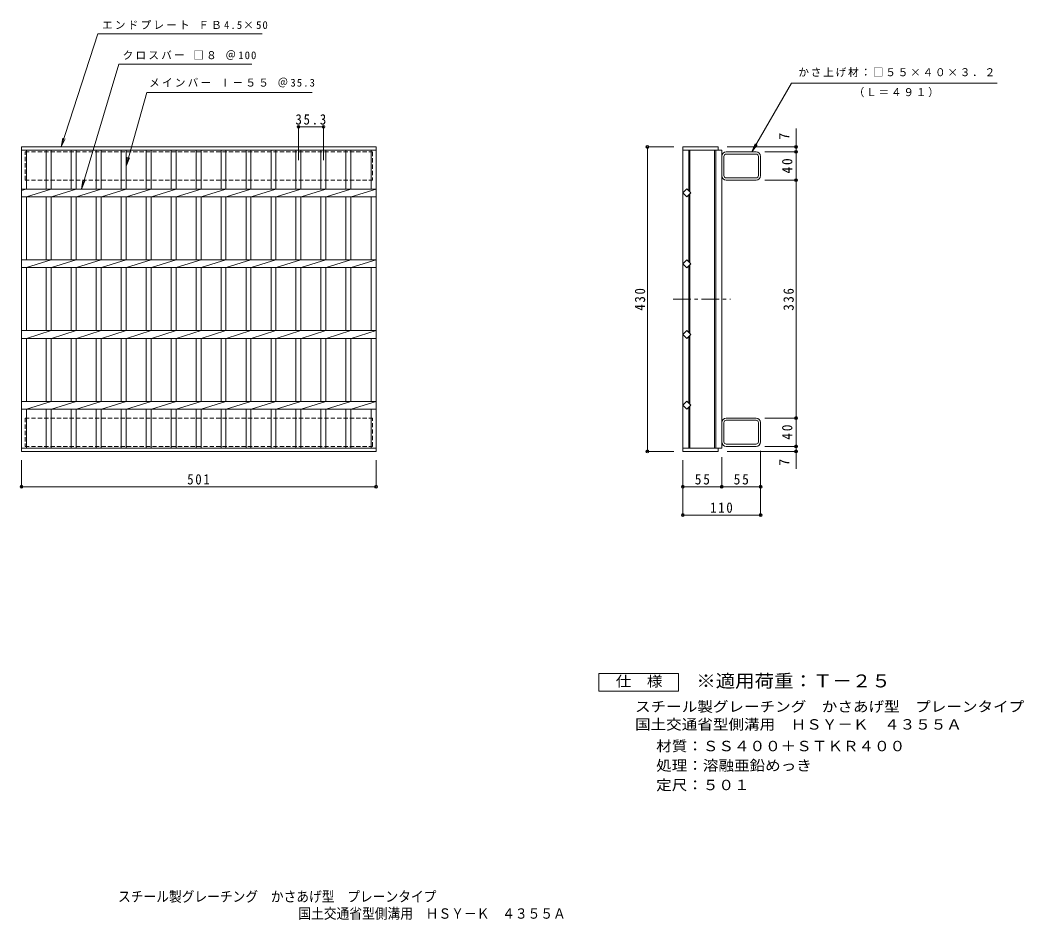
# Model space of a CAD drawing. Units: millimetres, scale not verified. Extents: x -567 to 851, y -688 to 583.
import ezdxf
from ezdxf.enums import TextEntityAlignment as Align

# ---------------------------------------------------------------- set-up
doc = ezdxf.new("R2010")
doc.units = ezdxf.units.MM
doc.header["$LTSCALE"] = 5
doc.header["$PDMODE"] = 32
doc.header["$PDSIZE"] = 4
doc.linetypes.add('CHAIN1', pattern=[8, 5, -1, 1, -1])
doc.linetypes.add('DASHED1', pattern=[1.8, 1.2, -0.6])
for name, color, linetype, lineweight in [('B-1', 2, 'Continuous', 9), ('B-2', 3, 'Continuous', 9), ('B-4', 7, 'Continuous', 9), ('B-5', 7, 'Continuous', 9), ('F-4_F-4ﾚｲﾔ', 2, 'Continuous', 9)]:
    doc.layers.add(name, color=color, linetype=linetype, lineweight=lineweight)
doc.layers.add('F-5_F-5ﾚｲﾔ', color=2, linetype='Continuous')
doc.styles.add('ＭＳ ゴシック', font='')
doc.styles.get('ＭＳ ゴシック').set_extended_font_data('MS Gothic')

msp = doc.modelspace()

# ---------------------------------------------------------------- linework, layer by layer
at = {"layer": 'B-1', "linetype": 'DASHED1'}
for p, q in [((-560.263, 356.826), (-560.263, 396.826)), ((-560.263, 356.826), (-69.263, 356.826)), ((-560.263, 20.826), (-560.263, -19.174)), ((-560.263, 20.826), (-69.263, 20.826))]:
    msp.add_line(p, q, dxfattribs=at)
at = {"layer": 'B-1'}
for p, q in [((427.466, 363.226), (427.466, 390.426)), ((472.865, 396.826), (430.666, 396.826)), ((472.865, 393.626), (430.666, 393.626)), ((476.065, 363.226), (476.065, 390.426)), ((479.265, 363.226), (479.265, 390.426)), ((430.666, 360.026), (472.865, 360.026)), ((472.865, 356.826), (430.666, 356.826)), ((427.466, 14.427), (427.466, -12.773)), ((472.865, 20.827), (430.666, 20.827)), ((430.666, 17.626), (472.865, 17.626)), ((476.065, 14.427), (476.065, -12.773)), ((479.265, 14.427), (479.265, -12.774)), ((472.865, -15.973), (430.666, -15.973)), ((472.865, -19.173), (430.666, -19.173))]:
    msp.add_line(p, q, dxfattribs=at)
at = {"layer": 'B-1', "linetype": 'DASHED1'}
for points in [[(-560.263, 396.826), (-69.263, 396.826), (-69.263, 356.826)], [(-560.263, -19.174), (-69.263, -19.174), (-69.263, 20.826)]]:
    msp.add_lwpolyline(points, dxfattribs=at)
at = {"layer": 'B-1'}
for centre, radius, start, end in [((430.666, 390.426), 6.4, 90, 180), ((430.666, 390.426), 3.2, 90, 180), ((472.865, 390.426), 6.4, 0, 90), ((472.865, 390.426), 3.2, 0, 90), ((430.666, 363.226), 6.4, 180, 270), ((430.666, 363.226), 3.2, 180, 270), ((472.865, 363.226), 6.4, 270, 0), ((472.865, 363.226), 3.2, 270, 0), ((430.666, 14.427), 6.4, 90, 180), ((430.666, 14.427), 3.2, 90, 180), ((472.865, 14.427), 6.4, 0, 90), ((472.865, 14.427), 3.2, 0, 90), ((430.666, -12.774), 6.4, 180, 270), ((430.666, -12.773), 3.2, 180, 270), ((472.865, -12.773), 3.2, 270, 0), ((472.865, -12.774), 6.4, 270, 0)]:
    msp.add_arc(centre, radius, start, end, dxfattribs=at)
at = {"layer": 'B-2'}
for p, q in [((-565.263, -26.174), (-565.263, 403.826)), ((-565.263, 403.826), (-64.263, 403.826)), ((-565.263, 399.327), (-64.263, 399.327)), ((-558.262, 344.327), (-558.262, 399.327)), ((-530.362, 399.327), (-530.362, 344.327)), ((-523.362, 399.327), (-523.362, 344.327)), ((-495.062, 399.327), (-495.062, 344.327)), ((-488.062, 399.327), (-488.062, 344.327)), ((-459.762, 399.327), (-459.762, 344.327)), ((-452.762, 399.327), (-452.762, 344.327)), ((-424.462, 399.327), (-424.462, 344.327)), ((-417.462, 399.327), (-417.462, 344.327)), ((-389.162, 399.327), (-389.162, 344.327)), ((-382.162, 399.327), (-382.162, 344.327)), ((-353.862, 399.327), (-353.862, 344.327)), ((-346.862, 399.327), (-346.862, 344.327)), ((-318.562, 399.327), (-318.562, 344.327)), ((-311.562, 399.327), (-311.562, 344.327)), ((-283.262, 399.327), (-283.262, 344.327)), ((-276.262, 399.327), (-276.262, 344.327)), ((-247.962, 399.327), (-247.962, 344.327)), ((-240.962, 399.327), (-240.962, 344.327)), ((-212.662, 399.327), (-212.662, 344.327)), ((-205.662, 399.327), (-205.662, 344.327)), ((-177.362, 399.327), (-177.362, 344.327)), ((-170.362, 399.327), (-170.362, 344.327)), ((-142.063, 399.327), (-142.063, 344.327)), ((-135.063, 399.327), (-135.063, 344.327)), ((-106.763, 399.327), (-106.763, 344.327)), ((-99.762, 399.327), (-99.762, 344.327)), ((-71.263, 399.327), (-71.263, 344.327)), ((-64.263, 403.826), (-64.263, -26.174)), ((369.266, 403.826), (419.266, 403.826)), ((369.266, 403.826), (369.266, -26.173)), ((369.266, 399.326), (424.266, 399.326)), ((377.766, 399.326), (377.766, 341.641)), ((379.266, 399.326), (379.266, 340.141)), ((414.266, 399.326), (414.266, -21.673)), ((415.766, 399.326), (415.766, -21.673)), ((419.266, 403.826), (419.266, 399.326)), ((424.266, 399.326), (424.266, -21.673)), ((-565.263, 342.246), (-558.662, 344.327)), ((-565.263, 344.327), (-64.263, 344.327)), ((-558.262, 333.327), (-523.362, 344.327)), ((-522.962, 333.327), (-488.063, 344.327)), ((-487.662, 333.327), (-452.762, 344.327)), ((-452.362, 333.327), (-417.462, 344.327)), ((-417.062, 333.327), (-382.162, 344.327)), ((-381.762, 333.327), (-346.862, 344.327)), ((-346.462, 333.327), (-311.562, 344.327)), ((-311.162, 333.327), (-276.263, 344.327)), ((-275.862, 333.327), (-240.962, 344.327)), ((-240.562, 333.327), (-205.662, 344.327)), ((-205.262, 333.327), (-170.363, 344.327)), ((-169.962, 333.327), (-135.063, 344.327)), ((-134.662, 333.327), (-99.762, 344.327)), ((-99.16, 333.327), (-64.261, 344.327)), ((-565.263, 333.327), (-64.263, 333.327)), ((-558.262, 244.326), (-558.262, 333.327)), ((-530.362, 333.327), (-530.362, 244.326)), ((-523.362, 333.327), (-523.362, 244.326)), ((-495.062, 333.327), (-495.062, 244.326)), ((-488.062, 333.327), (-488.062, 244.326)), ((-459.762, 333.327), (-459.762, 244.326)), ((-452.762, 333.327), (-452.762, 244.326)), ((-424.462, 333.327), (-424.462, 244.326)), ((-417.462, 333.327), (-417.462, 244.326)), ((-389.162, 333.327), (-389.162, 244.326)), ((-382.162, 333.327), (-382.162, 244.326)), ((-353.862, 333.327), (-353.862, 244.326)), ((-346.862, 333.327), (-346.862, 244.326)), ((-318.562, 333.327), (-318.562, 244.326)), ((-311.562, 333.327), (-311.562, 244.326)), ((-283.262, 333.327), (-283.262, 244.326)), ((-276.262, 333.327), (-276.262, 244.326)), ((-247.962, 333.327), (-247.962, 244.326)), ((-240.962, 333.327), (-240.962, 244.326)), ((-212.662, 333.327), (-212.662, 244.326)), ((-205.662, 333.327), (-205.662, 244.326)), ((-177.362, 333.327), (-177.362, 244.326)), ((-170.362, 333.327), (-170.362, 244.326)), ((-142.063, 333.327), (-142.063, 244.326)), ((-135.063, 333.327), (-135.063, 244.326)), ((-106.763, 333.327), (-106.763, 244.326)), ((-99.762, 333.327), (-99.762, 244.326)), ((-71.263, 333.327), (-71.263, 244.326)), ((377.766, 336.013), (377.766, 241.641)), ((379.266, 337.513), (379.266, 240.141)), ((-565.263, 244.326), (-64.263, 244.326)), ((-558.262, 233.327), (-523.362, 244.327)), ((-522.962, 233.327), (-488.063, 244.327)), ((-487.662, 233.327), (-452.762, 244.327)), ((-452.362, 233.327), (-417.462, 244.327)), ((-417.062, 233.327), (-382.162, 244.327)), ((-381.762, 233.327), (-346.862, 244.327)), ((-346.462, 233.327), (-311.562, 244.327)), ((-311.162, 233.327), (-276.263, 244.327)), ((-275.862, 233.327), (-240.962, 244.327)), ((-240.562, 233.327), (-205.662, 244.327)), ((-205.262, 233.327), (-170.363, 244.327)), ((-169.962, 233.327), (-135.063, 244.327)), ((-134.662, 233.327), (-99.762, 244.327)), ((-99.16, 233.327), (-64.261, 244.327)), ((-565.263, 233.326), (-64.263, 233.326)), ((-558.262, 144.326), (-558.262, 233.326)), ((-530.362, 233.326), (-530.362, 144.326)), ((-523.362, 233.326), (-523.362, 144.326)), ((-495.062, 233.326), (-495.062, 144.326)), ((-488.062, 233.326), (-488.062, 144.326)), ((-459.762, 233.326), (-459.762, 144.326)), ((-452.762, 233.326), (-452.762, 144.326)), ((-424.462, 233.326), (-424.462, 144.326)), ((-417.462, 233.326), (-417.462, 144.326)), ((-389.162, 233.326), (-389.162, 144.326)), ((-382.162, 233.326), (-382.162, 144.326)), ((-353.862, 233.326), (-353.862, 144.326)), ((-346.862, 233.326), (-346.862, 144.326)), ((-318.562, 233.326), (-318.562, 144.326)), ((-311.562, 233.326), (-311.562, 144.326)), ((-283.262, 233.326), (-283.262, 144.326)), ((-276.262, 233.326), (-276.262, 144.326)), ((-247.962, 233.326), (-247.962, 144.326)), ((-240.962, 233.326), (-240.962, 144.326)), ((-212.662, 233.326), (-212.662, 144.326)), ((-205.662, 233.326), (-205.662, 144.326)), ((-177.362, 233.326), (-177.362, 144.326)), ((-170.362, 233.326), (-170.362, 144.326)), ((-142.063, 233.326), (-142.063, 144.326)), ((-135.063, 233.326), (-135.063, 144.326)), ((-106.763, 233.326), (-106.763, 144.326)), ((-99.762, 233.326), (-99.762, 144.326)), ((-71.263, 233.326), (-71.263, 144.326)), ((377.766, 236.013), (377.766, 141.641)), ((379.266, 237.513), (379.266, 140.141)), ((-565.263, 144.326), (-64.263, 144.326)), ((-558.262, 133.327), (-523.362, 144.327)), ((-523.364, 144.326), (-523.362, 144.327)), ((-522.962, 133.327), (-488.063, 144.327)), ((-488.064, 144.326), (-488.063, 144.327)), ((-487.662, 133.327), (-452.762, 144.327)), ((-452.764, 144.326), (-452.762, 144.327)), ((-452.362, 133.327), (-417.462, 144.327)), ((-417.464, 144.326), (-417.462, 144.327)), ((-417.062, 133.327), (-382.162, 144.327)), ((-382.164, 144.326), (-382.162, 144.327)), ((-381.762, 133.327), (-346.862, 144.327)), ((-346.864, 144.326), (-346.862, 144.327)), ((-346.462, 133.327), (-311.562, 144.327)), ((-311.564, 144.326), (-311.562, 144.327)), ((-311.162, 133.327), (-276.263, 144.327)), ((-276.264, 144.326), (-276.263, 144.327)), ((-275.862, 133.327), (-240.962, 144.327)), ((-240.964, 144.326), (-240.962, 144.327)), ((-240.562, 133.327), (-205.662, 144.327)), ((-205.664, 144.326), (-205.662, 144.327)), ((-205.262, 133.327), (-170.363, 144.327)), ((-170.364, 144.326), (-170.363, 144.327)), ((-169.962, 133.327), (-135.063, 144.327)), ((-135.064, 144.326), (-135.063, 144.327)), ((-134.662, 133.327), (-99.762, 144.327)), ((-99.764, 144.326), (-99.762, 144.327)), ((-99.16, 133.327), (-64.261, 144.327)), ((-64.262, 144.326), (-64.261, 144.327)), ((-565.263, 133.326), (-64.263, 133.326)), ((-558.262, 44.326), (-558.262, 133.326)), ((-530.362, 133.326), (-530.362, 44.326)), ((-523.362, 133.326), (-523.362, 44.326)), ((-495.062, 133.326), (-495.062, 44.326)), ((-488.062, 133.326), (-488.062, 44.326)), ((-459.762, 133.326), (-459.762, 44.326)), ((-452.762, 133.326), (-452.762, 44.326)), ((-424.462, 133.326), (-424.462, 44.326)), ((-417.462, 133.326), (-417.462, 44.326)), ((-389.162, 133.326), (-389.162, 44.326)), ((-382.162, 133.326), (-382.162, 44.326)), ((-353.862, 133.326), (-353.862, 44.326)), ((-346.862, 133.326), (-346.862, 44.326)), ((-318.562, 133.326), (-318.562, 44.326)), ((-311.562, 133.326), (-311.562, 44.326)), ((-283.262, 133.326), (-283.262, 44.326)), ((-276.262, 133.326), (-276.262, 44.326)), ((-247.962, 133.326), (-247.962, 44.326)), ((-240.962, 133.326), (-240.962, 44.326)), ((-212.662, 133.326), (-212.662, 44.326)), ((-205.662, 133.326), (-205.662, 44.326)), ((-177.362, 133.326), (-177.362, 44.326)), ((-170.362, 133.326), (-170.362, 44.326)), ((-142.063, 133.326), (-142.063, 44.326)), ((-135.063, 133.326), (-135.063, 44.326)), ((-106.763, 133.326), (-106.763, 44.326)), ((-99.762, 133.326), (-99.762, 44.326)), ((-71.263, 133.326), (-71.263, 44.326)), ((377.766, 41.641), (377.766, 136.014)), ((379.266, 40.141), (379.266, 137.514)), ((-565.263, 44.326), (-64.263, 44.326)), ((-558.262, 33.327), (-523.362, 44.326)), ((-523.364, 44.326), (-523.362, 44.326)), ((-522.962, 33.327), (-488.063, 44.326)), ((-488.064, 44.326), (-488.063, 44.326)), ((-487.662, 33.327), (-452.762, 44.326)), ((-452.764, 44.326), (-452.762, 44.326)), ((-452.362, 33.327), (-417.462, 44.326)), ((-417.464, 44.326), (-417.462, 44.326)), ((-417.062, 33.327), (-382.162, 44.326)), ((-382.164, 44.326), (-382.162, 44.326)), ((-381.762, 33.327), (-346.862, 44.326)), ((-346.864, 44.326), (-346.862, 44.326)), ((-346.462, 33.327), (-311.562, 44.326)), ((-311.564, 44.326), (-311.562, 44.326)), ((-311.162, 33.327), (-276.263, 44.326)), ((-276.264, 44.326), (-276.263, 44.326)), ((-275.862, 33.327), (-240.962, 44.326)), ((-240.964, 44.326), (-240.962, 44.326)), ((-240.562, 33.327), (-205.662, 44.326)), ((-205.664, 44.326), (-205.662, 44.326)), ((-205.262, 33.327), (-170.363, 44.326)), ((-170.364, 44.326), (-170.363, 44.326)), ((-169.962, 33.327), (-135.063, 44.326)), ((-135.064, 44.326), (-135.063, 44.326)), ((-134.662, 33.327), (-99.762, 44.326)), ((-99.764, 44.326), (-99.762, 44.326)), ((-99.16, 33.327), (-64.261, 44.326)), ((-64.262, 44.326), (-64.261, 44.326)), ((-565.263, 33.326), (-64.263, 33.326)), ((-558.262, -21.674), (-558.262, 33.326)), ((-530.362, 33.326), (-530.362, -21.674)), ((-523.362, 33.326), (-523.362, -21.674)), ((-495.062, 33.326), (-495.062, -21.674)), ((-488.062, 33.326), (-488.062, -21.674)), ((-459.762, 33.326), (-459.762, -21.674)), ((-452.762, 33.326), (-452.762, -21.674)), ((-424.462, 33.326), (-424.462, -21.674)), ((-417.462, 33.326), (-417.462, -21.674)), ((-389.162, 33.326), (-389.162, -21.674)), ((-382.162, 33.326), (-382.162, -21.674)), ((-353.862, 33.326), (-353.862, -21.674)), ((-346.862, 33.326), (-346.862, -21.674)), ((-318.562, 33.326), (-318.562, -21.674)), ((-311.562, 33.326), (-311.562, -21.674)), ((-283.262, 33.326), (-283.262, -21.674)), ((-276.262, 33.326), (-276.262, -21.674)), ((-247.962, 33.326), (-247.962, -21.674)), ((-240.962, 33.326), (-240.962, -21.674)), ((-212.662, 33.326), (-212.662, -21.674)), ((-205.662, 33.326), (-205.662, -21.674)), ((-177.362, 33.326), (-177.362, -21.674)), ((-170.362, 33.326), (-170.362, -21.674)), ((-142.063, 33.326), (-142.063, -21.674)), ((-135.063, 33.326), (-135.063, -21.674)), ((-106.763, 33.326), (-106.763, -21.674)), ((-99.762, 33.326), (-99.762, -21.674)), ((-71.263, 33.326), (-71.263, -21.674)), ((377.766, -21.673), (377.766, 36.013)), ((379.266, -21.673), (379.266, 37.513)), ((-64.263, -21.674), (-565.263, -21.674)), ((-64.263, -26.174), (-565.263, -26.174)), ((369.266, -21.673), (424.266, -21.673)), ((369.266, -26.173), (419.266, -26.173)), ((419.266, -26.173), (419.266, -21.673))]:
    msp.add_line(p, q, dxfattribs=at)
at = {"layer": 'B-2', "linetype": 'CHAIN1'}
msp.add_line((355.638, 188.827), (436.563, 188.827), dxfattribs=at)
at = {"layer": 'B-2'}
for points in [[(380.58, 338.827), (374.923, 333.17), (369.266, 338.827), (374.923, 344.484)], [(380.58, 238.827), (374.923, 233.17), (369.266, 238.827), (374.923, 244.484)], [(380.58, 138.827), (374.923, 144.484), (369.266, 138.827), (374.923, 133.17)], [(380.58, 38.827), (374.923, 44.484), (369.266, 38.827), (374.923, 33.17)]]:
    msp.add_lwpolyline(points, close=True, dxfattribs=at)
at = {"layer": 'B-4'}
for p, q in [((-173.862, 385.344), (-173.862, 433.719)), ((-173.862, 432.219), (-138.563, 432.219)), ((-138.563, 385.344), (-138.563, 433.719)), ((529.265, -51.013), (529.265, 429.772)), ((356.766, 403.826), (317.766, 403.826)), ((319.266, -26.173), (319.266, 403.826)), ((431.766, 403.826), (530.765, 403.826)), ((485.365, 396.827), (530.765, 396.827)), ((485.365, 356.826), (530.765, 356.826)), ((485.365, 20.827), (530.765, 20.827)), ((356.766, -26.173), (317.766, -26.173)), ((431.766, -26.173), (530.765, -26.173)), ((479.265, -25.273), (479.265, -117.673)), ((485.365, -19.173), (530.765, -19.173)), ((-565.263, -38.674), (-565.263, -77.674)), ((-64.263, -38.674), (-64.263, -77.674)), ((369.266, -38.673), (369.266, -117.673)), ((424.266, -34.173), (424.266, -77.673)), ((-565.263, -76.174), (-64.263, -76.174)), ((369.266, -76.173), (479.265, -76.173)), ((369.266, -116.173), (479.265, -116.173))]:
    msp.add_line(p, q, dxfattribs=at)
for p in [(-173.862, 432.219), (-138.563, 432.219), (319.266, 403.826), (529.265, 403.826), (529.265, 396.827), (529.265, 356.826), (529.265, 20.827), (319.266, -26.173), (529.265, -19.173), (529.265, -26.173), (-565.263, -76.174), (-64.263, -76.174), (369.266, -76.173), (424.266, -76.173), (479.265, -76.173), (369.266, -116.173), (479.265, -116.173)]:
    msp.add_point(p, dxfattribs=at)
at = {"layer": 'B-5'}
for p, q in [((-508.986, 403.826), (-457.358, 563.682)), ((-457.358, 563.682), (-225.235, 563.682)), ((-480.611, 344.327), (-427.917, 520.75)), ((-427.917, 520.75), (-239.793, 520.75)), ((-417.462, 376.826), (-388.214, 480.75)), ((-388.214, 480.75), (-154.504, 480.75)), ((-508.986, 403.826), (-506.723, 416.12)), ((-508.986, 403.826), (-503.619, 415.115)), ((466.766, 396.826), (471.549, 408.375)), ((466.766, 396.826), (474.375, 406.743)), ((-417.462, 376.826), (-415.831, 389.219)), ((-417.462, 376.826), (-412.679, 388.375)), ((-480.611, 344.327), (-478.671, 356.675)), ((-480.611, 344.327), (-475.541, 355.752))]:
    msp.add_line(p, q, dxfattribs=at)
msp.add_lwpolyline([(466.766, 396.826), (522.769, 493.826), (813.32, 493.826)], dxfattribs=at)
at = {"layer": 'F-4_F-4ﾚｲﾔ'}
msp.add_lwpolyline([(250.757, -365.121), (250.757, -340.12), (363.257, -340.12), (363.257, -365.121)], close=True, dxfattribs=at)

# ---------------------------------------------------------------- texts
at = {"layer": 'B-4', "color": 2, "style": 'ＭＳ ゴシック'}
for p in [(524.265, 413.908), (524.265, -46.688)]:
    msp.add_text('7', height=14.66, rotation=90, dxfattribs=at).set_placement(p, align=Align.BOTTOM_LEFT)
at = {"layer": 'B-4', "color": 2, "char_height": 14.66, "attachment_point": 7, "style": 'ＭＳ ゴシック'}
for s, insert in [('\\T1.28;\\W0.9;35.3', (-178.087, 435.219)), ('\\T1.27;\\W0.9;501', (-331.013, -73.174)), ('\\T1.27;\\W0.95;55', (386.141, -73.173)), ('\\T1.27;\\W0.95;55', (441.141, -73.173)), ('\\T1.27;\\W0.9;110', (408.016, -113.173))]:
    msp.add_mtext(s, dxfattribs=dict(at, insert=insert))
at = {"layer": 'B-4', "color": 2, "char_height": 14.66, "attachment_point": 7, "rotation": 90, "style": 'ＭＳ ゴシック'}
for s, insert in [('\\T1.27;\\W0.95;40', (524.265, 366.201)), ('\\T1.27;\\W0.9;430', (316.266, 172.576)), ('\\T1.27;\\W0.9;336', (526.266, 172.576)), ('\\T1.27;\\W0.95;40', (524.265, -9.798))]:
    msp.add_mtext(s, dxfattribs=dict(at, insert=insert))
at = {"layer": 'B-5', "char_height": 11, "attachment_point": 7, "style": 'ＭＳ ゴシック'}
for s, insert in [('\\T1.21;エンドプレート\\~ＦＢ4.5×50', (-451.485, 569.874)), ('\\T1.21;クロスバー\\~□８\\~＠100', (-422.293, 526.74)), ('\\T1.17;かさ上げ材：□５５×４０×３．２', (532.588, 502.5)), ('\\T1.21;メインバー\\~Ⅰ－５５\\~＠35.3', (-384.922, 487.986)), ('\\T1.17;（Ｌ＝４９１）', (610.779, 474.057))]:
    msp.add_mtext(s, dxfattribs=dict(at, insert=insert))
at = {"layer": 'F-4_F-4ﾚｲﾔ', "style": 'ＭＳ ゴシック', "width": 1.1}
for s, p in [('仕\u3000様', (274.507, -362.621)), ('スチール製グレーチング\u3000かさあげ型\u3000プレーンタイプ', (301.801, -398.461)), ('国土交通省型側溝用\u3000ＨＳＹ－Ｋ\u3000４３５５Ａ', (301.801, -423.605)), ('材質：ＳＳ４００＋ＳＴＫＲ４００', (331.658, -454.166)), ('処理：溶融亜鉛めっき', (331.658, -481.667)), ('定尺：５０１', (331.658, -509.167))]:
    msp.add_text(s, height=14.66, dxfattribs=at).set_placement(p, align=Align.BOTTOM_LEFT)
at = {"layer": 'F-5_F-5ﾚｲﾔ', "color": 3, "style": 'ＭＳ ゴシック', "width": 1.1}
msp.add_text('※適用荷重：Ｔ－２５', height=18.33, dxfattribs=at).set_placement((388.257, -365.121), align=Align.BOTTOM_LEFT)
at = {"layer": 'F-5_F-5ﾚｲﾔ', "style": 'ＭＳ ゴシック', "width": 0.9}
for s, p in [('スチール製グレーチング\u3000かさあげ型\u3000プレーンタイプ', (-428.846, -666.766)), ('国土交通省型側溝用\u3000ＨＳＹ－Ｋ\u3000４３５５Ａ', (-173.98, -690.751))]:
    msp.add_text(s, height=14.66, dxfattribs=at).set_placement(p, align=Align.BOTTOM_LEFT)

doc.saveas('drawing.dxf')
